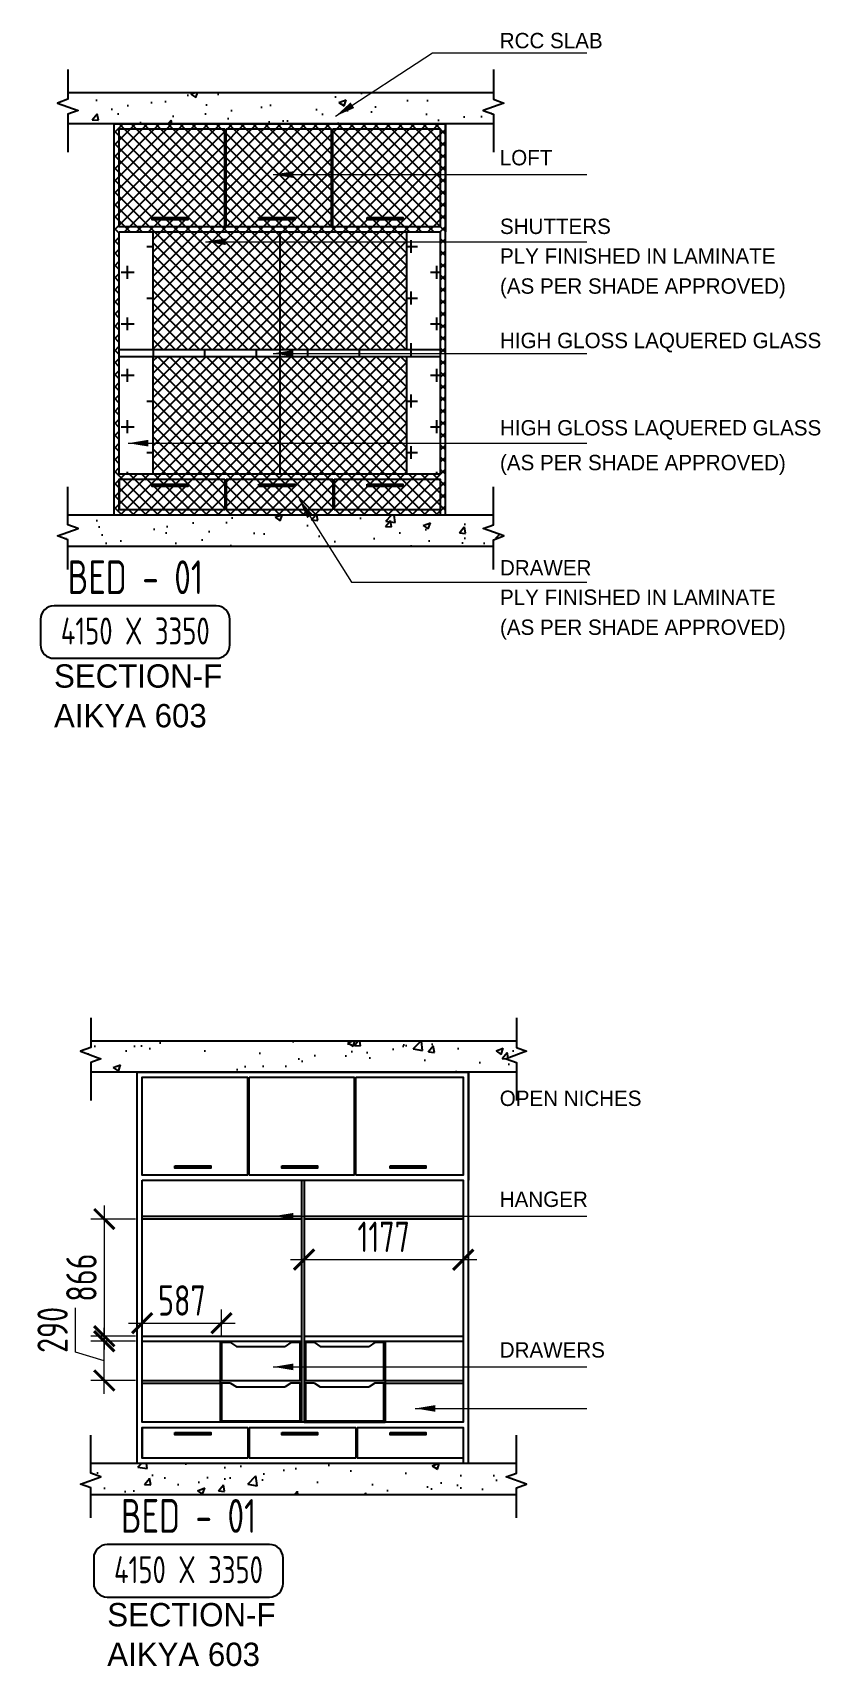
# Model space of a CAD drawing. Header units: millimetres. Extents: x -184691 to 158232, y -112569 to 33289.
# Drawn here: x -104286 to -98463, y -19840 to -7752 of the extents above; entities that cross this region are included whole.
import ezdxf
from ezdxf.enums import TextEntityAlignment as Align

# ---------------------------------------------------------------- set-up
doc = ezdxf.new("R2010")
doc.units = ezdxf.units.MM
doc.header["$LTSCALE"] = 10
doc.header["$PDMODE"] = 35
doc.header["$PDSIZE"] = 500
for name, color, linetype in [('A--BLOCKWALL-HATCH', 8, 'Continuous'), ('A--SPACENUMBER', 2, 'Continuous'), ('A--SPACENUMBER-1', 8, 'Continuous'), ('A--SPACEREF', 3, 'Continuous'), ('DIMM-1', 1, 'Continuous')]:
    doc.layers.add(name, color=color, linetype=linetype)
doc.styles.add('ISO', font='isocp2.shx', dxfattribs={"width": 0.8})
doc.dimstyles.new('A-DIM-100', dxfattribs={"dimscale": 100, "dimtxt": 2.25, "dimasz": 1.5, "dimexe": 1, "dimexo": 0.5, "dimgap": 0, "dimtad": 0, "dimdec": 0, "dimzin": 12, "dimdsep": 46, "dimtxsty": 'ISO', "dimblk": 'ARCHTICK', "dimcen": 1, "dimdle": 1, "dimclrd": 8, "dimclre": 8, "dimclrt": 256, "dimadec": 0, "dimazin": 3, "dimtfac": 1, "dimtdec": 0, "dimtmove": 1, "dimatfit": 2, "dimfxl": 1, "dimtvp": 0.75, "dimtolj": 1, "dimtzin": 12, "dimlwd": 18, "dimlwe": 18, "dimarcsym": 0})

# ---------------------------------------------------------------- blocks, each defined once
blk = doc.blocks.new('_ArchTick')
at = {"color": 0, "const_width": 0.15}
blk.add_lwpolyline([(-0.5, -0.5), (0.5, 0.5)], dxfattribs=at)
blk = doc.blocks.new('*D438')
at = {"color": 8, "lineweight": 18}
for p, q in [((-103757, -16431), (-103757, -17497)), ((-103527, -16531), (-103857, -16531)), ((-103527, -17397), (-103857, -17397))]:
    blk.add_line(p, q, dxfattribs=at)
at = {"layer": 'Defpoints', "color": 0}
for p in [(-103477, -16531), (-103757, -17397), (-103477, -17397)]:
    blk.add_point(p, dxfattribs=at)
at = {"color": 8, "lineweight": 18, "xscale": 150, "yscale": 150, "zscale": 150}
for p, rotation in [((-103757, -16531), 90), ((-103757, -17397), 270)]:
    blk.add_blockref('_ArchTick', p, dxfattribs=dict(at, rotation=rotation))
at = {"insert": (-103926, -16964), "char_height": 225, "attachment_point": 5, "rotation": 90, "style": 'ISO'}
blk.add_mtext('\\A1;866', dxfattribs=at)
blk = doc.blocks.new('*D439')
at = {"color": 8, "lineweight": 18}
for p, q in [((-103970, -17516), (-103970, -17187)), ((-103757, -17825), (-103757, -17335)), ((-103757, -17580), (-103970, -17516)), ((-103527, -17435), (-103857, -17435)), ((-103527, -17725), (-103857, -17725))]:
    blk.add_line(p, q, dxfattribs=at)
at = {"layer": 'Defpoints', "color": 0}
for p in [(-103757, -17435), (-103477, -17435), (-103477, -17725)]:
    blk.add_point(p, dxfattribs=at)
at = {"color": 8, "lineweight": 18, "xscale": 150, "yscale": 150, "zscale": 150}
for p, rotation in [((-103757, -17435), 90), ((-103757, -17725), 270)]:
    blk.add_blockref('_ArchTick', p, dxfattribs=dict(at, rotation=rotation))
at = {"insert": (-104139, -17351), "char_height": 225, "attachment_point": 5, "rotation": 90, "style": 'ISO'}
blk.add_mtext('\\A1;290', dxfattribs=at)
blk = doc.blocks.new('*D440')
at = {"color": 8, "lineweight": 18}
for p, q in [((-103477, -17385), (-103477, -17201)), ((-102890, -17395), (-102890, -17201)), ((-103577, -17301), (-102790, -17301))]:
    blk.add_line(p, q, dxfattribs=at)
at = {"layer": 'Defpoints', "color": 0}
for p in [(-102890, -17301), (-103477, -17435), (-102890, -17445)]:
    blk.add_point(p, dxfattribs=at)
at = {"color": 8, "lineweight": 18, "xscale": 150, "yscale": 150, "zscale": 150, "rotation": 180}
blk.add_blockref('_ArchTick', (-103477, -17301), dxfattribs=at)
at = {"color": 8, "lineweight": 18, "xscale": 150, "yscale": 150, "zscale": 150}
blk.add_blockref('_ArchTick', (-102890, -17301), dxfattribs=at)
at = {"insert": (-103183, -17133), "char_height": 225, "attachment_point": 5, "style": 'ISO'}
blk.add_mtext('\\A1;587', dxfattribs=at)
blk = doc.blocks.new('*D441')
at = {"color": 8, "lineweight": 18}
for p, q in [((-102280, -16581), (-102280, -16931)), ((-101103, -16581), (-101103, -16931)), ((-102380, -16831), (-101003, -16831))]:
    blk.add_line(p, q, dxfattribs=at)
at = {"layer": 'Defpoints', "color": 0}
for p in [(-102280, -16531), (-101103, -16531), (-101103, -16831)]:
    blk.add_point(p, dxfattribs=at)
at = {"color": 8, "lineweight": 18, "xscale": 150, "yscale": 150, "zscale": 150, "rotation": 180}
blk.add_blockref('_ArchTick', (-102280, -16831), dxfattribs=at)
at = {"color": 8, "lineweight": 18, "xscale": 150, "yscale": 150, "zscale": 150}
blk.add_blockref('_ArchTick', (-101103, -16831), dxfattribs=at)
at = {"insert": (-101691, -16662), "char_height": 225, "attachment_point": 5, "style": 'ISO'}
blk.add_mtext('\\A1;1177', dxfattribs=at)
blk = doc.blocks.new('SPACE')
at = {"layer": 'A--SPACENUMBER-1'}
blk.add_lwpolyline([(-600, 0), (600, 0, 0.414213562), (700, 100), (700, 288.5, 0.414213562), (600, 388.5), (-600, 388.5, 0.414213562), (-700, 288.5), (-700, 100, 0.414213562), (-600, 0, -0.052514465)], format="xyb", dxfattribs=at)
at = {"layer": 'A--SPACENUMBER', "style": 'ISO', "width": 0.8, "flags": 4}
blk.add_attdef('01', text='', height=250, dxfattribs=at).set_placement((0.455, 202.41), align=Align.MIDDLE)
at = {"layer": 'A--SPACEREF', "style": 'ISO', "width": 0.8, "flags": 4}
blk.add_attdef('S', text='', height=300, dxfattribs=at).set_placement((1.35, 474.975), align=Align.CENTER)

msp = doc.modelspace()

# ---------------------------------------------------------------- hatches: boundary and pattern name
h = msp.add_hatch()
h.set_pattern_fill('AR-CONC', color=256, scale=3, style=0)
h.set_pattern_definition([(50, (0, 0), (546.554, -47.8173), [57.15, -628.65]), (355, (0, 0), (-105.7285, 573.17), [45.72, -502.92]), (100.451, (45.55, -4), (440.8275, 525.35), [48.57, -534.27]), (46.1842, (0, 152.4), (813.237, -126.127), [85.725, -942.975]), (96.6356, (67.8, 141.9), (712.213, 742.2767), [72.855, -801.405]), (351.184, (0, 152.4), (712.214, 742.2754), [68.58, -754.38]), (21, (76.2, 114.3), (454.8446, -306.7966), [57.15, -628.65]), (326, (76.2, 114.3), (185.406, 552.564), [45.72, -502.92]), (71.4514, (114.1, 88.73), (640.2495, 245.7686), [48.57, -534.27]), (37.5, (0, 0), (9.2658, 253.6651), [0, -496.824, 0, -510.54, 0, -504.825]), (7.5, (0, 0), (200.459, 300.5417), [0, -291.084, 0, -485.394, 0, -192.405]), (327.5, (-169.93, 0), (406.7718, -17.18623), [0, -190.5, 0, -594.36, 0, -788.67]), (317.5, (-246.13, 0), (444.3875, 76.2795), [0, -247.65, 0, -394.716, 0, -560.07])])
h.paths.add_polyline_path([(-100879.4, -8426.2), (-100879.4, -8355), (-100955.3, -8327.4), (-100803.6, -8272.2), (-100879.4, -8244.6), (-100879.4, -8197.6), (-104027.1, -8197.6), (-104027.1, -8244.6), (-104103, -8272.2), (-103951.3, -8327.4), (-104027.1, -8355), (-104027.1, -8426.2)])
h.paths.add_polyline_path([(-100879.4, -11553.4), (-100879.4, -11503.8), (-100803.6, -11476.2), (-100955.3, -11421), (-100879.4, -11393.4), (-100879.4, -11322.2), (-104027.1, -11322.2), (-104027.1, -11393.4), (-103951.3, -11421), (-104103, -11476.2), (-104027.1, -11503.8), (-104027.1, -11553.4)])
h = msp.add_hatch()
h.set_pattern_fill('CROSS', color=256, scale=30, style=0)
h.paths.add_polyline_path([(-103396.3, -9226.2), (-103646.3, -9226.2), (-103646.3, -10097), (-103396.3, -10097)])
h.paths.add_polyline_path([(-103396.3, -10147), (-103646.3, -10147), (-103646.3, -11017.8), (-103396.3, -11017.8)])
h.paths.add_polyline_path([(-102459.3, -10147), (-102459.3, -10097), (-103646.3, -10097), (-103646.3, -10147)])
h.paths.add_polyline_path([(-102459.3, -10097), (-102459.3, -10147), (-101272.3, -10147), (-101272.3, -10097)])
h.paths.add_polyline_path([(-101272.3, -9226.2), (-101522.3, -9226.2), (-101522.3, -10097), (-101272.3, -10097)])
h.paths.add_polyline_path([(-101272.3, -10147), (-101522.3, -10147), (-101522.3, -11017.8), (-101272.3, -11017.8)])
h = msp.add_hatch()
h.set_pattern_fill('AR-CONC', color=256, scale=3, style=0)
h.set_pattern_definition([(50, (0, -2169.3), (546.554, -47.8173), [57.15, -628.65]), (355, (0, -2169.3), (-105.7285, 573.17), [45.72, -502.92]), (100.451, (45.55, -2173.26), (440.8275, 525.35), [48.57, -534.27]), (46.1842, (0, -2016.9), (813.237, -126.127), [85.725, -942.975]), (96.6356, (67.8, -2027.4), (712.213, 742.2767), [72.855, -801.405]), (351.184, (0, -2016.9), (712.214, 742.2754), [68.58, -754.38]), (21, (76.2, -2055), (454.8446, -306.7966), [57.15, -628.65]), (326, (76.2, -2055), (185.406, 552.564), [45.72, -502.92]), (71.4514, (114.1, -2080.54), (640.2495, 245.7686), [48.57, -534.27]), (37.5, (0, -2169.28), (9.2658, 253.6651), [0, -496.824, 0, -510.54, 0, -504.825]), (7.5, (0, -2169.28), (200.459, 300.5417), [0, -291.084, 0, -485.394, 0, -192.405]), (327.5, (-169.93, -2169.28), (406.7718, -17.18623), [0, -190.5, 0, -594.36, 0, -788.67]), (317.5, (-246.13, -2169.28), (444.3875, 76.2795), [0, -247.65, 0, -394.716, 0, -560.07])])
h.paths.add_polyline_path([(-103857.5, -15214.4), (-103857.5, -15261.4), (-103933.3, -15289), (-103781.7, -15344.2), (-103857.5, -15371.8), (-103857.5, -15443), (-100709.8, -15443), (-100709.8, -15371.8), (-100785.6, -15344.2), (-100634, -15289), (-100709.8, -15261.4), (-100709.8, -15214.4)])
h.paths.add_polyline_path([(-103857.5, -18339), (-103857.5, -18410.2), (-103781.7, -18437.8), (-103933.3, -18493), (-103857.5, -18520.6), (-103857.5, -18570.3), (-100709.8, -18570.3), (-100709.8, -18520.6), (-100634, -18493), (-100785.6, -18437.8), (-100709.8, -18410.2), (-100709.8, -18339)])
at = {"layer": 'A--BLOCKWALL-HATCH'}
h = msp.add_hatch(dxfattribs=at)
h.set_pattern_fill('ANSI37', color=256, scale=20, style=0)
h.paths.add_polyline_path([(-101522.3, -10147), (-102459.3, -10147), (-102459.3, -11017.8), (-101522.3, -11017.8)], flags=0)
h.paths.add_polyline_path([(-102459.3, -10147), (-103396.3, -10147), (-103396.3, -11017.8), (-102459.3, -11017.8)], flags=0)
h.paths.add_polyline_path([(-102866.3, -11055.8), (-103646.3, -11055.8), (-103646.3, -11283.8), (-102866.3, -11283.8)], flags=16)
h.paths.add_polyline_path([(-103139.1, -11109.7), (-103403.9, -11109.7), (-103403.9, -11092.9), (-103139.1, -11092.9)], flags=0)
h.paths.add_polyline_path([(-102066.3, -11055.8), (-102856.3, -11055.8), (-102856.3, -11283.8), (-102066.3, -11283.8)], flags=0)
h.paths.add_polyline_path([(-102613.9, -11109.7), (-102613.9, -11092.9), (-102349.1, -11092.9), (-102349.1, -11109.7)], flags=0)
h.paths.add_polyline_path([(-101272.3, -11055.8), (-102056.3, -11055.8), (-102056.3, -11283.8), (-101272.3, -11283.8)], flags=17)
h.paths.add_polyline_path([(-101813.9, -11109.7), (-101813.9, -11092.9), (-101549.1, -11092.9), (-101549.1, -11109.7)], flags=16)
h.paths.add_polyline_path([(-102459.3, -9226.2), (-103396.3, -9226.2), (-103396.3, -10097), (-102459.3, -10097)], flags=0)
h.paths.add_polyline_path([(-101522.3, -9226.2), (-102459.3, -9226.2), (-102459.3, -10097), (-101522.3, -10097)], flags=0)
h.paths.add_polyline_path([(-102866.3, -8464.2), (-103646.3, -8464.2), (-103646.3, -9188.2), (-102866.3, -9188.2)], flags=16)
h.paths.add_polyline_path([(-103139.1, -9119.3), (-103139.1, -9136.2), (-103403.9, -9136.2), (-103403.9, -9119.3)], flags=0)
h.paths.add_polyline_path([(-101234.3, -8426.2), (-103684.3, -8426.2), (-103684.3, -11322.2), (-101272.3, -11322.2), (-101272.3, -11283.8), (-102056.3, -11283.8), (-102056.3, -11055.8), (-101272.3, -11055.8), (-101272.3, -11283.8), (-101272.3, -11322.2), (-101234.3, -11322.2)])
h.paths.add_polyline_path([(-102856.3, -8464.2), (-102856.3, -9188.2), (-102076.3, -9188.2), (-102076.3, -8464.2)], flags=16)
h.paths.add_polyline_path([(-102866.3, -9188.2), (-103646.3, -9188.2), (-103646.3, -8464.2), (-102866.3, -8464.2)], flags=16)
h.paths.add_polyline_path([(-102349.1, -9119.3), (-102349.1, -9136.2), (-102613.9, -9136.2), (-102613.9, -9119.3)], flags=0)
h.paths.add_polyline_path([(-102066.3, -8464.2), (-101272.3, -8464.2), (-101272.3, -9188.2), (-102066.3, -9188.2)], flags=16)
h.paths.add_polyline_path([(-101272.3, -9226.2), (-101272.3, -11017.8), (-103646.3, -11017.8), (-103646.3, -9226.2)], flags=16)
h.paths.add_polyline_path([(-101813.9, -9119.3), (-101549.1, -9119.3), (-101549.1, -9136.2), (-101813.9, -9136.2)], flags=0)
h.paths.add_polyline_path([(-102066.3, -11055.8), (-102066.3, -11283.8), (-102856.3, -11283.8), (-102856.3, -11055.8)], flags=16)
h.paths.add_polyline_path([(-102866.3, -11055.8), (-102866.3, -11283.8), (-103646.3, -11283.8), (-103646.3, -11055.8)], flags=16)
h = msp.add_hatch(dxfattribs=at)
h.set_pattern_fill('ANSI37', color=256, scale=20, style=0)
h.paths.add_polyline_path([(-102856.3, -9188.2), (-102076.3, -9188.2), (-102076.3, -8464.2), (-102856.3, -8464.2)])
h.paths.add_polyline_path([(-102349.1, -9119.3), (-102349.1, -9136.2), (-102613.9, -9136.2), (-102613.9, -9119.3)], flags=16)
h.paths.add_polyline_path([(-101272.3, -9188.2), (-101272.3, -8464.2), (-102066.3, -8464.2), (-102066.3, -9188.2)])
h.paths.add_polyline_path([(-101549.1, -9119.3), (-101549.1, -9136.2), (-101813.9, -9136.2), (-101813.9, -9119.3)], flags=16)

# ---------------------------------------------------------------- linework, layer by layer
for p, q in [((-100879.4, -8197.6), (-104027.1, -8197.6)), ((-100879.4, -8426.2), (-104027.1, -8426.2)), ((-103684.3, -11322.2), (-103684.3, -8426.2)), ((-101234.3, -11322.2), (-101234.3, -8426.2)), ((-101234.3, -11322.2), (-101234.3, -8426.2)), ((-103646.3, -9188.2), (-103646.3, -8464.2)), ((-102866.3, -9188.2), (-102866.3, -8464.2)), ((-102856.3, -9188.2), (-102856.3, -8464.2)), ((-102076.3, -9188.2), (-102076.3, -8464.2)), ((-102066.3, -9188.2), (-102066.3, -8464.2)), ((-102459.3, -9226.2), (-102459.3, -11017.8)), ((-103646.3, -10097), (-101272.3, -10097)), ((-103646.3, -10147), (-101272.3, -10147)), ((-103646.3, -11055.8), (-103646.3, -11283.8)), ((-103646.3, -11055.8), (-103646.3, -11283.8)), ((-102866.3, -11055.8), (-102866.3, -11283.8)), ((-102856.3, -11055.8), (-102856.3, -11283.8)), ((-102066.3, -11055.8), (-102066.3, -11283.8)), ((-102056.3, -11055.8), (-102056.3, -11283.8)), ((-101272.3, -11055.8), (-101272.3, -11322.2)), ((-100879.4, -11322.2), (-104027.1, -11322.2)), ((-100879.4, -11553.4), (-104027.1, -11553.4)), ((-100709.8, -15214.4), (-103857.5, -15214.4)), ((-100709.8, -15443), (-103857.5, -15443)), ((-103514.7, -18339), (-103514.7, -15443)), ((-101064.7, -18339), (-101064.7, -15443)), ((-101064.7, -18339), (-101064.7, -15443)), ((-103476.7, -16205), (-103476.7, -15481)), ((-102696.7, -16205), (-102696.7, -15481)), ((-102686.7, -16205), (-102686.7, -15481)), ((-101906.7, -16205), (-101906.7, -15481)), ((-101896.7, -16205), (-101896.7, -15481)), ((-102299.7, -16243), (-102299.7, -18034.6)), ((-102279.7, -16243), (-102279.7, -18034.6)), ((-102299.7, -16511), (-103476.7, -16511)), ((-102299.7, -16531), (-103476.7, -16531)), ((-101102.7, -16511), (-102279.7, -16511)), ((-101102.7, -16531), (-102279.7, -16531)), ((-103476.7, -17396.6), (-102299.7, -17396.6)), ((-102279.7, -17396.6), (-101102.7, -17396.6)), ((-103476.7, -17434.6), (-102299.7, -17434.6)), ((-102899.7, -17434.6), (-102899.7, -18034.6)), ((-102822.9, -17444.6), (-102780, -17472.6)), ((-102780, -17472.6), (-102419.3, -17472.6)), ((-102376.4, -17444.6), (-102419.3, -17472.6)), ((-102279.7, -17434.6), (-101102.7, -17434.6)), ((-102202.9, -17444.6), (-102160, -17472.6)), ((-102160, -17472.6), (-101799.3, -17472.6)), ((-101756.4, -17444.6), (-101799.3, -17472.6)), ((-101679.7, -17434.6), (-101679.7, -18034.6)), ((-103476.7, -17724.6), (-102899.7, -17724.6)), ((-103476.7, -17744.6), (-102899.7, -17744.6)), ((-102822.9, -17744.6), (-102780, -17772.6)), ((-102376.4, -17744.6), (-102419.3, -17772.6)), ((-102202.9, -17744.6), (-102160, -17772.6)), ((-101756.4, -17744.6), (-101799.3, -17772.6)), ((-101679.7, -17724.6), (-101102.7, -17724.6)), ((-101679.7, -17744.6), (-101102.7, -17744.6)), ((-102780, -17772.6), (-102419.3, -17772.6)), ((-102160, -17772.6), (-101799.3, -17772.6)), ((-103476.7, -18072.6), (-103476.7, -18300.6)), ((-103476.7, -18072.6), (-103476.7, -18300.6)), ((-102696.7, -18072.6), (-102696.7, -18300.6)), ((-102686.7, -18072.6), (-102686.7, -18300.6)), ((-101896.7, -18072.6), (-101896.7, -18300.6)), ((-101886.7, -18072.6), (-101886.7, -18300.6)), ((-101102.7, -18072.6), (-101102.7, -18339)), ((-100709.8, -18339), (-103857.5, -18339)), ((-100709.8, -18570.3), (-103857.5, -18570.3))]:
    msp.add_line(p, q)
at = {"linetype": 'Continuous'}
for points in [[(-104027.1, -8023.8), (-104027.1, -8244.6), (-104103, -8272.2), (-103951.3, -8327.4), (-104027.1, -8355), (-104027.1, -8635.7)], [(-100879.4, -8023.8), (-100879.4, -8244.6), (-100803.6, -8272.2), (-100955.3, -8327.4), (-100879.4, -8355), (-100879.4, -8635.7)], [(-104027.1, -11724.6), (-104027.1, -11503.8), (-104103, -11476.2), (-103951.3, -11421), (-104027.1, -11393.4), (-104027.1, -11112.8)], [(-100879.4, -11724.6), (-100879.4, -11503.8), (-100803.6, -11476.2), (-100955.3, -11421), (-100879.4, -11393.4), (-100879.4, -11112.8)], [(-103857.5, -15040.7), (-103857.5, -15261.4), (-103933.3, -15289), (-103781.7, -15344.2), (-103857.5, -15371.8), (-103857.5, -15652.5)], [(-100709.8, -15040.7), (-100709.8, -15261.4), (-100634, -15289), (-100785.6, -15344.2), (-100709.8, -15371.8), (-100709.8, -15652.5)], [(-103857.5, -18741.4), (-103857.5, -18520.6), (-103933.3, -18493), (-103781.7, -18437.8), (-103857.5, -18410.2), (-103857.5, -18129.6)], [(-100709.8, -18741.4), (-100709.8, -18520.6), (-100634, -18493), (-100785.6, -18437.8), (-100709.8, -18410.2), (-100709.8, -18129.6)]]:
    msp.add_lwpolyline(points, dxfattribs=at)
for points in [[(-103684.3, -9226.2), (-103684.3, -8426.2), (-101234.3, -8426.2), (-101234.3, -9226.2)], [(-102866.3, -9188.2), (-103646.3, -9188.2), (-103646.3, -8464.2), (-102866.3, -8464.2)], [(-102856.3, -8464.2), (-102076.3, -8464.2)], [(-102066.3, -8464.2), (-101272.3, -8464.2), (-101272.3, -9188.2), (-102066.3, -9188.2)], [(-103396.3, -10097), (-103396.3, -9226.2)], [(-102076.3, -9188.2), (-102856.3, -9188.2)], [(-101522.3, -9226.2), (-101522.3, -10097)], [(-103396.3, -11017.8), (-103396.3, -10147)], [(-103396.3, -11017.8), (-103396.3, -10147)], [(-101522.3, -10147), (-101522.3, -11017.8)], [(-101522.3, -10147), (-101522.3, -11017.8)], [(-102866.3, -11283.8), (-103646.3, -11283.8), (-103646.3, -11055.8), (-102866.3, -11055.8)], [(-102856.3, -11055.8), (-102066.3, -11055.8)], [(-102056.3, -11055.8), (-101272.3, -11055.8), (-101272.3, -11283.8), (-102056.3, -11283.8)], [(-102066.3, -11283.8), (-102856.3, -11283.8)], [(-103514.7, -16243), (-103514.7, -15443), (-101064.7, -15443), (-101064.7, -16243)], [(-102696.7, -16205), (-103476.7, -16205), (-103476.7, -15481), (-102696.7, -15481)], [(-102686.7, -15481), (-101906.7, -15481)], [(-101896.7, -15481), (-101102.7, -15481), (-101102.7, -16205), (-101896.7, -16205)], [(-101906.7, -16205), (-102686.7, -16205)], [(-102822.9, -17444.6), (-102889.7, -17444.6), (-102889.7, -17724.6), (-102309.7, -17724.6), (-102309.7, -17444.6), (-102376.4, -17444.6)], [(-102202.9, -17444.6), (-102269.7, -17444.6), (-102269.7, -17724.6), (-101689.7, -17724.6), (-101689.7, -17444.6), (-101756.4, -17444.6)], [(-102822.9, -17744.6), (-102889.7, -17744.6), (-102889.7, -18024.6), (-102309.7, -18024.6), (-102309.7, -17744.6), (-102376.4, -17744.6)], [(-102279.7, -17734.6), (-102279.7, -18034.6), (-101679.7, -18034.6), (-101679.7, -17734.6)], [(-102202.9, -17744.6), (-102269.7, -17744.6), (-102269.7, -18024.6), (-101689.7, -18024.6), (-101689.7, -17744.6), (-101756.4, -17744.6)], [(-102696.7, -18300.6), (-103476.7, -18300.6), (-103476.7, -18072.6), (-102696.7, -18072.6)], [(-102686.7, -18072.6), (-101896.7, -18072.6)], [(-101886.7, -18072.6), (-101102.7, -18072.6), (-101102.7, -18300.6), (-101886.7, -18300.6)], [(-101896.7, -18300.6), (-102686.7, -18300.6)]]:
    msp.add_lwpolyline(points)
for points in [[(-103403.9, -9119.3), (-103139.1, -9119.3), (-103139.1, -9136.2), (-103403.9, -9136.2)], [(-102613.9, -9119.3), (-102349.1, -9119.3), (-102349.1, -9136.2), (-102613.9, -9136.2)], [(-101813.9, -9119.3), (-101549.1, -9119.3), (-101549.1, -9136.2), (-101813.9, -9136.2)], [(-103646.3, -9226.2), (-101272.3, -9226.2), (-101272.3, -11017.8), (-103646.3, -11017.8)], [(-103403.9, -11092.9), (-103139.1, -11092.9), (-103139.1, -11109.7), (-103403.9, -11109.7)], [(-102613.9, -11092.9), (-102349.1, -11092.9), (-102349.1, -11109.7), (-102613.9, -11109.7)], [(-101813.9, -11092.9), (-101549.1, -11092.9), (-101549.1, -11109.7), (-101813.9, -11109.7)], [(-103234.3, -16136.2), (-102969.5, -16136.2), (-102969.5, -16153), (-103234.3, -16153)], [(-102444.3, -16136.2), (-102179.5, -16136.2), (-102179.5, -16153), (-102444.3, -16153)], [(-101644.3, -16136.2), (-101379.5, -16136.2), (-101379.5, -16153), (-101644.3, -16153)], [(-103476.7, -16243), (-101102.7, -16243), (-101102.7, -18034.6), (-103476.7, -18034.6)], [(-103234.3, -18109.7), (-102969.5, -18109.7), (-102969.5, -18126.5), (-103234.3, -18126.5)], [(-102444.3, -18109.7), (-102179.5, -18109.7), (-102179.5, -18126.5), (-102444.3, -18126.5)], [(-101644.3, -18109.7), (-101379.5, -18109.7), (-101379.5, -18126.5), (-101644.3, -18126.5)]]:
    msp.add_lwpolyline(points, close=True)

# ---------------------------------------------------------------- block references
at = {"layer": 'A--SPACEREF'}
ref = msp.add_blockref('SPACE', (-103528.7, -12381.4), dxfattribs=at)
ref.add_attrib('01', '4150 X 3350', dxfattribs={"layer": 'A--SPACENUMBER', "height": 200, "style": 'ISO', "width": 0.8, "flags": 4}).set_placement((-103528, -12179), align=Align.MIDDLE)
ref.add_attrib('S', 'BED - 01', dxfattribs={"height": 250, "style": 'ISO', "width": 0.8, "flags": 4}).set_placement((-103527.1, -11906.4), align=Align.CENTER)
ref = msp.add_blockref('SPACE', (-103528.7, -12381.4), dxfattribs=at)
ref.add_attrib('01', '4150 X 3350', dxfattribs={"layer": 'A--SPACENUMBER', "height": 200, "style": 'ISO', "width": 0.8, "flags": 4}).set_placement((-103528, -12179), align=Align.MIDDLE)
ref.add_attrib('S', 'BED - 01', dxfattribs={"height": 250, "style": 'ISO', "width": 0.8, "flags": 4}).set_placement((-103527.1, -11906.4), align=Align.CENTER)
ref = msp.add_blockref('SPACE', (-103135.1, -19327.5), dxfattribs=at)
ref.add_attrib('01', '4150 X 3350', dxfattribs={"layer": 'A--SPACENUMBER', "height": 200, "style": 'ISO', "width": 0.8, "flags": 4}).set_placement((-103134.4, -19125), align=Align.MIDDLE)
ref.add_attrib('S', 'BED - 01', dxfattribs={"height": 250, "style": 'ISO', "width": 0.8, "flags": 4}).set_placement((-103133.5, -18852.5), align=Align.CENTER)
ref = msp.add_blockref('SPACE', (-103135.1, -19327.5), dxfattribs=at)
ref.add_attrib('01', '4150 X 3350', dxfattribs={"layer": 'A--SPACENUMBER', "height": 200, "style": 'ISO', "width": 0.8, "flags": 4}).set_placement((-103134.4, -19125), align=Align.MIDDLE)
ref.add_attrib('S', 'BED - 01', dxfattribs={"height": 250, "style": 'ISO', "width": 0.8, "flags": 4}).set_placement((-103133.5, -18852.5), align=Align.CENTER)

# ---------------------------------------------------------------- texts
for s, height, p in [('RCC SLAB', 113.76, (-100832.9, -7867.2)), ('LOFT', 113.76, (-100832.9, -8733.3)), ('SHUTTERS', 113.76, (-100831.2, -9241.5)), ('PLY FINISHED IN LAMINATE', 113.758, (-100831.2, -9461.6)), ('(AS PER SHADE APPROVED)', 113.758, (-100831.2, -9683.5)), ('HIGH GLOSS LAQUERED GLASS', 113.758, (-100831.2, -10086.3)), ('HIGH GLOSS LAQUERED GLASS', 113.758, (-100831.2, -10732.1)), ('(AS PER SHADE APPROVED)', 113.758, (-100831.2, -10989.6)), ('DRAWER ', 113.76, (-100831.2, -11768.1)), ('PLY FINISHED IN LAMINATE', 113.758, (-100831.2, -11986.1)), ('(AS PER SHADE APPROVED)', 113.758, (-100831.2, -12208)), ('OPEN NICHES', 113.758, (-100832.9, -15694)), ('HANGER', 113.76, (-100832.9, -16441.2)), ('DRAWERS', 113.76, (-100832.9, -17555.7))]:
    msp.add_text(s, height=height, dxfattribs=at).set_placement(p)
at = {"layer": 'DIMM-1'}
for s, p in [('SECTION-F', (-104128.7, -12598.5)), ('AIKYA 603', (-104128.7, -12891.9)), ('SECTION-F', (-103735.1, -19544.5)), ('AIKYA 603', (-103735.1, -19837.9))]:
    msp.add_text(s, height=172.62, dxfattribs=at).set_placement(p)

# ---------------------------------------------------------------- dimensions: what is measured, and where the dimension line sits
for base, p1, p2, picture, middle in [((-103757.3, -17396.6), (-103476.7, -16531), (-103476.7, -17396.6), '*D438', (-103926.1, -16963.8)), ((-103757.3, -17434.6), (-103476.7, -17724.6), (-103476.7, -17434.6), '*D439', (-104138.6, -17515.9))]:
    dim = msp.add_linear_dim(base=base, p1=p1, p2=p2, angle=90, dimstyle='A-DIM-100', override={"dimfxl": 0.18})
    dim.commit()
    dim.dimension.update_dxf_attribs({"geometry": picture, "text_midpoint": middle})
for base, p1, p2, picture, middle in [((-101102.7, -16830.8), (-102279.7, -16531), (-101102.7, -16531), '*D441', (-101691.2, -16662.1)), ((-102889.7, -17301.4), (-103476.7, -17434.6), (-102889.7, -17444.6), '*D440', (-103183.2, -17132.6))]:
    dim = msp.add_linear_dim(base=base, p1=p1, p2=p2, dimstyle='A-DIM-100', override={"dimfxl": 0.18})
    dim.commit()
    dim.dimension.update_dxf_attribs({"geometry": picture, "text_midpoint": middle})

# ---------------------------------------------------------------- leaders
for points in [[(-102048.2, -8370.7), (-101329.8, -7901), (-100188.4, -7901)], [(-102508.7, -8802.1), (-100188.4, -8802.1)], [(-103009.2, -9298.5), (-100188.4, -9298.5)], [(-102508.7, -10124.9), (-100188.4, -10124.9)], [(-103581.3, -10789.4), (-100188.4, -10789.4)], [(-102316.4, -11203.7), (-101929, -11817.8), (-100188.4, -11817.8)], [(-102508.7, -16510), (-100188.4, -16510)], [(-102508.7, -17624.6), (-100188.4, -17624.6)], [(-101458.5, -17932.1), (-100188.4, -17932.1)]]:
    msp.add_leader(points, dimstyle='A-DIM-100', override={"dimgap": 0, "dimtad": 0, "dimfxl": 0.18})

doc.saveas('drawing.dxf')
